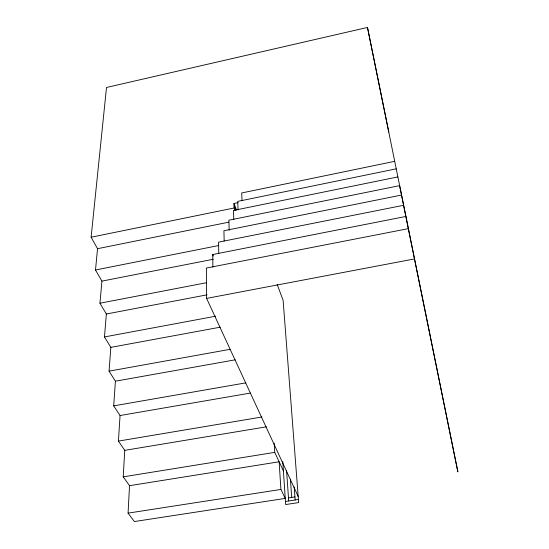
<?xml version="1.0" encoding="UTF-8"?>
<svg xmlns="http://www.w3.org/2000/svg" width="549" height="549" viewBox="0 0 549 549"><rect width="100%" height="100%" fill="white"/><g stroke="black" fill="none" stroke-linecap="round" stroke-linejoin="round"><path stroke-width="0.82" d="M129.53 485.687L279.139 461.778L280.903 489.44L285.247 498.403L134.375 521.55L128.068 513.137L129.53 485.687L123.209 476.848L124.76 450.345L118.419 441.094L120.059 415.524L113.698 405.869L115.42 381.198L109.052 371.151L110.857 347.359L104.468 336.942L106.355 314.007L99.952 303.226L101.915 281.122L95.499 269.991L97.537 248.704L91.113 237.223L106.506 87.476L367.48 27.45L388.795 132.103M394.683 161.337L241.704 192.96L242.034 200.625M396.206 168.845L237.731 201.394L238.067 209.951M235.02 210.267L234.135 207.996L233.977 203.466L238.04 202.636M91.113 237.223L234.135 207.996M397.84 176.922L233.469 210.452L233.785 219.607M97.537 248.704L228.809 222.167M401.511 195.067L223.923 230.731L224.177 241.011M403.577 205.299L218.557 242.136L218.77 253.144M95.499 269.991L218.728 245.533M212.902 267.164L212.724 254.53L405.835 216.457M101.915 281.122L213.348 259.245M408.305 228.652L206.369 268.042L206.596 298.395L298.176 496.42M99.952 303.226L206.664 282.68M106.355 314.007L207.11 294.82M206.596 298.395L414.454 258.936L457.887 471.914L367.48 27.45M104.468 336.942L215.647 316.21M110.857 347.359L220.259 327.183M109.052 371.151L229.956 349.349M115.42 381.198L235.212 359.828M113.698 405.869L245.87 382.852M120.059 415.524L250.385 393.07M118.419 441.094L261.928 417M124.76 450.345L266.382 426.827M123.209 476.848L274.747 452.369L283.414 470.932M128.068 513.137L280.903 489.44M288.472 497.909L294.937 496.914M285.453 501.47L298.416 499.487M212.724 254.53L213.396 256.074M234.059 205.724L235.905 210.514M233.977 203.466L236.441 209.855M277.163 284.368L283.126 300.406L298.649 502.575L285.658 504.552L282.79 461.585M414.454 258.936L399.603 185.637L228.878 220.204L229.18 230.319M294.195 486.922L295.17 499.988M290.394 479.092L291.704 497.415M286.571 470.431L288.685 500.976M274.191 443.208L274.747 452.369"/></g></svg>
